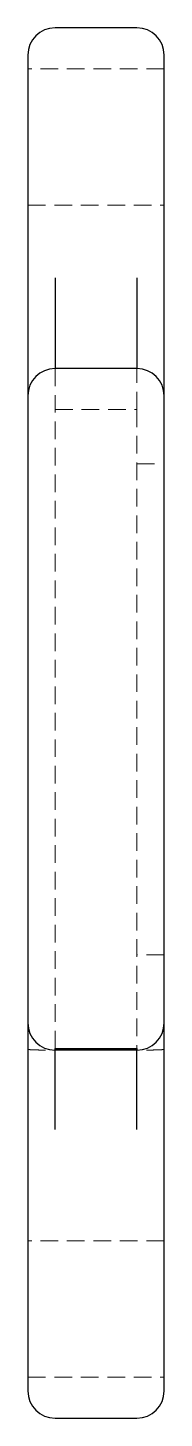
# Model space of a CAD drawing. Header units: millimetres. Extents: x 65 to 228, y 7 to 163.
# Drawn here: x 218.1 to 227.9, y 7 to 107 of the extents above.
import ezdxf

# ---------------------------------------------------------------- set-up
doc = ezdxf.new("R2010")
doc.units = ezdxf.units.MM
doc.linetypes.add('HIDDEN', pattern=[1.905, 1.27, -0.635])

msp = doc.modelspace()

# ---------------------------------------------------------------- linework, layer by layer
at = {"color": 7, "linetype": 'Continuous', "lineweight": 25}
for p, q in [((225.94, 107), (220.06, 107)), ((218.1, 105.04), (218.1, 94.52)), ((227.9, 94.52), (227.9, 105.04)), ((218.1, 94.52), (218.1, 90.33)), ((227.9, 90.33), (227.9, 94.52)), ((218.1, 90.33), (218.1, 80.53)), ((227.9, 80.53), (227.9, 90.33)), ((220.06, 89.02), (220.06, 82.49)), ((225.94, 89.02), (225.94, 82.49)), ((225.94, 82.49), (220.06, 82.49)), ((218.1, 80.53), (218.1, 78.57)), ((227.9, 78.57), (227.9, 80.53)), ((218.1, 78.57), (218.1, 37.39)), ((227.9, 37.39), (227.9, 78.57)), ((218.1, 37.39), (218.1, 35.43)), ((227.9, 35.43), (227.9, 37.39)), ((218.1, 35.43), (218.1, 26.86)), ((227.9, 26.86), (227.9, 35.43)), ((220.06, 33.6), (225.94, 33.6)), ((220.06, 33.47), (220.06, 33.6)), ((225.94, 33.47), (220.06, 33.47)), ((220.06, 27.76), (220.06, 33.47)), ((225.94, 33.6), (225.94, 33.47)), ((225.94, 27.76), (225.94, 33.47)), ((218.1, 26.86), (218.1, 18.93)), ((227.9, 18.93), (227.9, 26.86)), ((218.1, 18.93), (218.1, 8.96)), ((227.9, 8.96), (227.9, 18.93)), ((220.06, 7), (225.94, 7))]:
    msp.add_line(p, q, dxfattribs=at)
at = {"color": 7, "linetype": 'HIDDEN', "lineweight": 18}
for p, q in [((227.9, 104.06), (218.1, 104.06)), ((218.1, 94.25), (227.9, 94.25)), ((220.06, 82.49), (220.06, 79.55)), ((225.94, 79.55), (225.94, 82.49)), ((220.06, 79.55), (225.94, 79.55)), ((220.06, 33.6), (220.06, 79.55)), ((225.94, 79.55), (225.94, 33.6)), ((225.94, 75.63), (227.9, 75.63)), ((227.9, 40.33), (225.94, 40.33)), ((227.9, 19.75), (218.1, 19.75)), ((218.1, 9.94), (227.9, 9.94))]:
    msp.add_line(p, q, dxfattribs=at)
at = {"color": 7, "linetype": 'Continuous', "lineweight": 25}
for centre, start, end in [((220.06, 105.04), 90, 180), ((225.94, 105.04), 0, 90), ((220.06, 80.53), 90, 180), ((225.94, 80.53), 0, 90), ((220.06, 35.43), 180, 270), ((225.94, 35.43), 270, 0), ((220.06, 8.96), 180, 270), ((225.94, 8.96), 270, 0)]:
    msp.add_arc(centre, 1.96, start, end, dxfattribs=at)
at = {"color": 7, "linetype": 'HIDDEN', "lineweight": 18}
for points, knots in [([(218.1, 33.53), (218.1, 33.53), (218.1, 33.53), (218.1, 33.52), (218.15, 33.51), (218.36, 33.5), (218.5, 33.49), (218.86, 33.48), (219.08, 33.48), (219.55, 33.47), (219.8, 33.47), (220.06, 33.47)], [-0.0008565, -0.0008565, -0.0008565, -0.0008565, 0, 0, 0.039567, 0.039567, 0.0786422, 0.0786422, 0.1177007, 0.1177007, 0.1567508, 0.1567508, 0.1567508, 0.1567508]), ([(227.9, 33.53), (227.9, 33.53), (227.9, 33.53), (227.9, 33.52), (227.85, 33.51), (227.64, 33.5), (227.5, 33.49), (227.14, 33.48), (226.92, 33.48), (226.45, 33.47), (226.2, 33.47), (225.94, 33.47)], [-0.1576047, -0.1576047, -0.1576047, -0.1576047, -0.1567482, -0.1567482, -0.1171818, -0.1171818, -0.0781073, -0.0781073, -0.0390494, -0.0390494, 0, 0, 0, 0])]:
    msp.add_open_spline(points, degree=3, knots=knots, dxfattribs=at)

doc.saveas('drawing.dxf')
